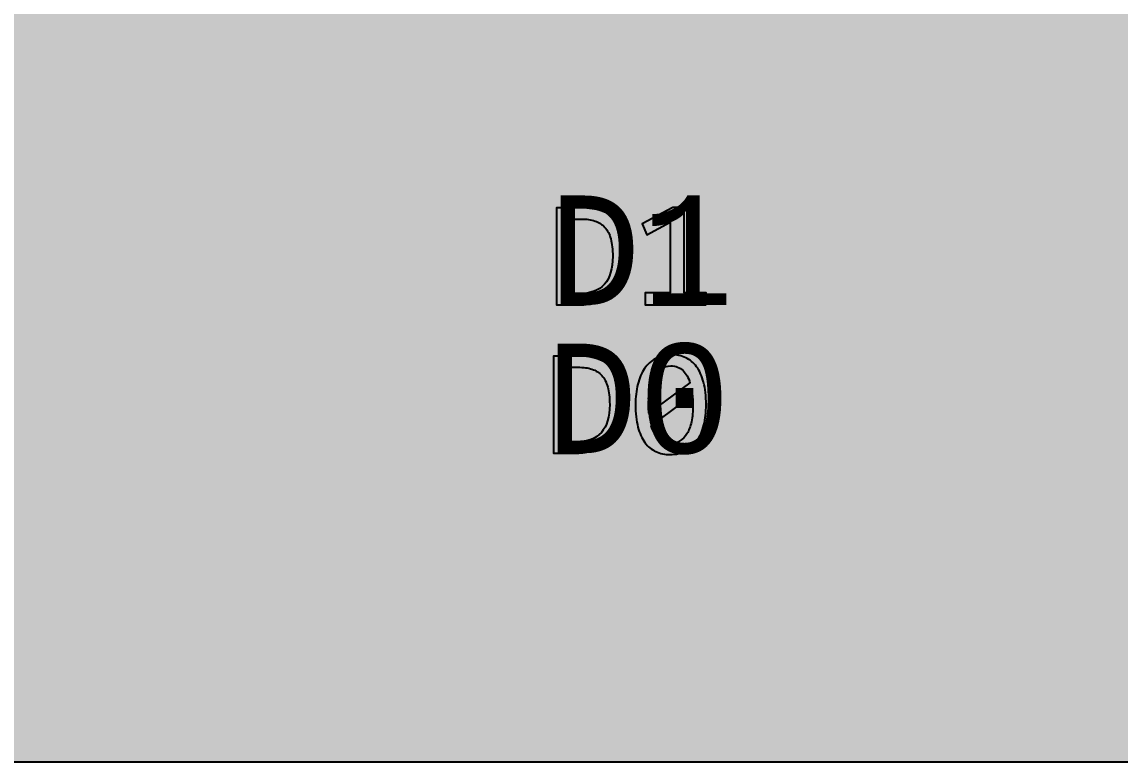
# Model space of a CAD drawing. Extents: x -322 to -166, y -2 to 94.
# Drawn here: x -284.63 to -266.08, y -1.46 to 11.04 of the extents above; entities that cross this region are included whole.
import ezdxf

# ---------------------------------------------------------------- set-up
doc = ezdxf.new("R2010")
doc.units = 0
doc.header["$MEASUREMENT"] = 0
doc.layers.add('MASK', color=7, linetype='CONTINUOUS')
doc.styles.add('0', font='consola.ttf', dxfattribs={"height": 1})

msp = doc.modelspace()

# ---------------------------------------------------------------- hatches: boundary and pattern name
at = {"layer": 'MASK'}
h = msp.add_hatch(color=18, dxfattribs=at)
edge = h.paths.add_edge_path()
edge.add_spline(control_points=[(-279.9318, -1.4633), (-279.9318, -1.4633), (-250.5297, -1.4633), (-250.5297, -1.4633), (-249.7335, -1.4628), (-248.9702, -1.146), (-248.4076, -0.5827), (-247.845, -0.0194), (-247.5292, 0.7405), (-247.5297, 1.5367), (-247.5297, 1.5367), (-247.5297, 90.5367), (-247.5297, 90.5367), (-247.5302, 91.3329), (-247.847, 92.0962), (-248.4103, 92.6588), (-248.9736, 93.2214), (-249.7335, 93.5372), (-250.5297, 93.5367), (-250.5297, 93.5367), (-318.7297, 93.5367), (-318.7297, 93.5367), (-319.5259, 93.5362), (-320.2892, 93.2194), (-320.8518, 92.6561), (-321.4144, 92.0928), (-321.7302, 91.3329), (-321.7297, 90.5367), (-321.7297, 90.5367), (-321.7297, 1.5367), (-321.7297, 1.5367), (-321.7292, 0.7405), (-321.4124, -0.0228), (-320.8491, -0.5854), (-320.2858, -1.148), (-319.5259, -1.4638), (-318.7297, -1.4633), (-318.7297, -1.4633), (-279.9318, -1.4633), (-279.9318, -1.4633)], knot_values=[0, 0, 0, 0, 0.0769231, 0.0769231, 0.0769231, 0.1538462, 0.1538462, 0.1538462, 0.2307692, 0.2307692, 0.2307692, 0.3076923, 0.3076923, 0.3076923, 0.3846154, 0.3846154, 0.3846154, 0.4615385, 0.4615385, 0.4615385, 0.5384615, 0.5384615, 0.5384615, 0.6153846, 0.6153846, 0.6153846, 0.6923077, 0.6923077, 0.6923077, 0.7692308, 0.7692308, 0.7692308, 0.8461538, 0.8461538, 0.8461538, 0.9230769, 0.9230769, 0.9230769, 1, 1, 1, 1], degree=3, periodic=1)
h = msp.add_hatch(color=18, dxfattribs=at)
edge = h.paths.add_edge_path()
edge.add_spline(control_points=[(-274.4162, 7.0936), (-274.4162, 7.0153), (-274.4222, 6.9399), (-274.4342, 6.8679), (-274.4466, 6.796), (-274.4659, 6.7292), (-274.4929, 6.6675), (-274.5194, 6.6054), (-274.5541, 6.5493), (-274.5969, 6.4988), (-274.6398, 6.4483), (-274.692, 6.405), (-274.7537, 6.3691), (-274.8158, 6.3331), (-274.8877, 6.3052), (-274.9695, 6.2855), (-275.0517, 6.2658), (-275.1447, 6.256), (-275.2496, 6.256), (-275.2496, 6.256), (-275.6007, 6.256), (-275.6007, 6.256), (-275.6007, 6.256), (-275.6007, 7.8953), (-275.6007, 7.8953), (-275.6007, 7.8953), (-275.1781, 7.8953), (-275.1781, 7.8953), (-274.922, 7.8953), (-274.731, 7.8293), (-274.6051, 7.6979), (-274.4792, 7.566), (-274.4162, 7.3647), (-274.4162, 7.0936)], knot_values=[0, 0, 0, 0, 0.0909091, 0.0909091, 0.0909091, 0.1818182, 0.1818182, 0.1818182, 0.2727273, 0.2727273, 0.2727273, 0.3636364, 0.3636364, 0.3636364, 0.4545455, 0.4545455, 0.4545455, 0.5454545, 0.5454545, 0.5454545, 0.6363636, 0.6363636, 0.6363636, 0.7272727, 0.7272727, 0.7272727, 0.8181818, 0.8181818, 0.8181818, 0.9090909, 0.9090909, 0.9090909, 1, 1, 1, 1], degree=3, periodic=1)
h = msp.add_hatch(color=18, dxfattribs=at)
edge = h.paths.add_edge_path()
edge.add_spline(control_points=[(-273.0729, 6.256), (-273.0729, 6.256), (-274.1032, 6.256), (-274.1032, 6.256), (-274.1032, 6.256), (-274.1032, 6.459), (-274.1032, 6.459), (-274.1032, 6.459), (-273.6819, 6.459), (-273.6819, 6.459), (-273.6819, 6.459), (-273.6819, 7.6563), (-273.6819, 7.6563), (-273.6819, 7.6563), (-274.0745, 7.4431), (-274.0745, 7.4431), (-274.0745, 7.4431), (-274.1546, 7.6281), (-274.1546, 7.6281), (-274.1546, 7.6281), (-273.633, 7.903), (-273.633, 7.903), (-273.633, 7.903), (-273.4403, 7.903), (-273.4403, 7.903), (-273.4403, 7.903), (-273.4403, 6.459), (-273.4403, 6.459), (-273.4403, 6.459), (-273.0729, 6.459), (-273.0729, 6.459), (-273.0729, 6.459), (-273.0729, 6.256), (-273.0729, 6.256)], knot_values=[0, 0, 0, 0, 0.0909091, 0.0909091, 0.0909091, 0.1818182, 0.1818182, 0.1818182, 0.2727273, 0.2727273, 0.2727273, 0.3636364, 0.3636364, 0.3636364, 0.4545455, 0.4545455, 0.4545455, 0.5454545, 0.5454545, 0.5454545, 0.6363636, 0.6363636, 0.6363636, 0.7272727, 0.7272727, 0.7272727, 0.8181818, 0.8181818, 0.8181818, 0.9090909, 0.9090909, 0.9090909, 1, 1, 1, 1], degree=3, periodic=1)
h = msp.add_hatch(color=18, dxfattribs=at)
edge = h.paths.add_edge_path()
edge.add_spline(control_points=[(-274.65, 7.0778), (-274.65, 7.1938), (-274.6607, 7.2923), (-274.6826, 7.3724), (-274.7044, 7.4529), (-274.7374, 7.5176), (-274.7819, 7.5673), (-274.8265, 7.6165), (-274.8821, 7.6525), (-274.949, 7.6743), (-275.0158, 7.6966), (-275.0946, 7.7077), (-275.1849, 7.7077), (-275.1849, 7.7077), (-275.3772, 7.7077), (-275.3772, 7.7077), (-275.3772, 7.7077), (-275.3772, 6.4487), (-275.3772, 6.4487), (-275.3772, 6.4487), (-275.2102, 6.4487), (-275.2102, 6.4487), (-274.8368, 6.4487), (-274.65, 6.6585), (-274.65, 7.0778)], knot_values=[0, 0, 0, 0, 0.125, 0.125, 0.125, 0.25, 0.25, 0.25, 0.375, 0.375, 0.375, 0.5, 0.5, 0.5, 0.625, 0.625, 0.625, 0.75, 0.75, 0.75, 0.875, 0.875, 0.875, 1, 1, 1, 1], degree=3, periodic=1)
h = msp.add_hatch(color=18, dxfattribs=at)
edge = h.paths.add_edge_path()
edge.add_spline(control_points=[(-274.4674, 4.5908), (-274.4674, 4.5125), (-274.4734, 4.4371), (-274.4854, 4.3651), (-274.4978, 4.2932), (-274.5171, 4.2264), (-274.5441, 4.1647), (-274.5706, 4.1026), (-274.6053, 4.0465), (-274.6481, 3.996), (-274.691, 3.9455), (-274.7432, 3.9022), (-274.8049, 3.8663), (-274.867, 3.8303), (-274.9389, 3.8024), (-275.0207, 3.7827), (-275.1029, 3.763), (-275.1959, 3.7532), (-275.3008, 3.7532), (-275.3008, 3.7532), (-275.6519, 3.7532), (-275.6519, 3.7532), (-275.6519, 3.7532), (-275.6519, 5.3925), (-275.6519, 5.3925), (-275.6519, 5.3925), (-275.2293, 5.3925), (-275.2293, 5.3925), (-274.9732, 5.3925), (-274.7822, 5.3265), (-274.6563, 5.1951), (-274.5304, 5.0632), (-274.4674, 4.8619), (-274.4674, 4.5908)], knot_values=[0, 0, 0, 0, 0.0909091, 0.0909091, 0.0909091, 0.1818182, 0.1818182, 0.1818182, 0.2727273, 0.2727273, 0.2727273, 0.3636364, 0.3636364, 0.3636364, 0.4545455, 0.4545455, 0.4545455, 0.5454545, 0.5454545, 0.5454545, 0.6363636, 0.6363636, 0.6363636, 0.7272727, 0.7272727, 0.7272727, 0.8181818, 0.8181818, 0.8181818, 0.9090909, 0.9090909, 0.9090909, 1, 1, 1, 1], degree=3, periodic=1)
h = msp.add_hatch(color=18, dxfattribs=at)
edge = h.paths.add_edge_path()
edge.add_spline(control_points=[(-273.0727, 4.5724), (-273.0727, 4.4465), (-273.0851, 4.3322), (-273.1104, 4.229), (-273.1357, 4.1258), (-273.1733, 4.0371), (-273.2247, 3.963), (-273.2757, 3.8889), (-273.3391, 3.8316), (-273.4149, 3.7909), (-273.4902, 3.7502), (-273.5793, 3.7301), (-273.6812, 3.7301), (-273.769, 3.7301), (-273.8491, 3.7468), (-273.921, 3.7798), (-273.993, 3.8127), (-274.0547, 3.8637), (-274.1056, 3.9322), (-274.1566, 4.0007), (-274.196, 4.0881), (-274.2234, 4.1943), (-274.2512, 4.3009), (-274.2649, 4.4268), (-274.2649, 4.5724), (-274.2649, 4.6979), (-274.2521, 4.8122), (-274.2268, 4.9163), (-274.2011, 5.0199), (-274.163, 5.1086), (-274.1125, 5.1826), (-274.0619, 5.2567), (-273.9986, 5.3141), (-273.9223, 5.3548), (-273.8461, 5.3955), (-273.7575, 5.4156), (-273.6564, 5.4156), (-273.5686, 5.4156), (-273.4885, 5.3989), (-273.4166, 5.3659), (-273.3446, 5.333), (-273.283, 5.282), (-273.232, 5.213), (-273.1811, 5.1437), (-273.1417, 5.0563), (-273.1143, 4.9501), (-273.0864, 4.8439), (-273.0727, 4.718), (-273.0727, 4.5724)], knot_values=[0, 0, 0, 0, 0.0625, 0.0625, 0.0625, 0.125, 0.125, 0.125, 0.1875, 0.1875, 0.1875, 0.25, 0.25, 0.25, 0.3125, 0.3125, 0.3125, 0.375, 0.375, 0.375, 0.4375, 0.4375, 0.4375, 0.5, 0.5, 0.5, 0.5625, 0.5625, 0.5625, 0.625, 0.625, 0.625, 0.6875, 0.6875, 0.6875, 0.75, 0.75, 0.75, 0.8125, 0.8125, 0.8125, 0.875, 0.875, 0.875, 0.9375, 0.9375, 0.9375, 1, 1, 1, 1], degree=3, periodic=1)
h = msp.add_hatch(color=18, dxfattribs=at)
edge = h.paths.add_edge_path()
edge.add_spline(control_points=[(-274.7012, 4.575), (-274.7012, 4.691), (-274.7119, 4.7895), (-274.7338, 4.8696), (-274.7556, 4.9501), (-274.7886, 5.0148), (-274.8331, 5.0645), (-274.8777, 5.1137), (-274.9333, 5.1497), (-275.0002, 5.1715), (-275.067, 5.1938), (-275.1458, 5.2049), (-275.2361, 5.2049), (-275.2361, 5.2049), (-275.4284, 5.2049), (-275.4284, 5.2049), (-275.4284, 5.2049), (-275.4284, 3.9459), (-275.4284, 3.9459), (-275.4284, 3.9459), (-275.2614, 3.9459), (-275.2614, 3.9459), (-274.888, 3.9459), (-274.7012, 4.1557), (-274.7012, 4.575)], knot_values=[0, 0, 0, 0, 0.125, 0.125, 0.125, 0.25, 0.25, 0.25, 0.375, 0.375, 0.375, 0.5, 0.5, 0.5, 0.625, 0.625, 0.625, 0.75, 0.75, 0.75, 0.875, 0.875, 0.875, 1, 1, 1, 1], degree=3, periodic=1)
h = msp.add_hatch(color=18, dxfattribs=at)
edge = h.paths.add_edge_path()
edge.add_spline(control_points=[(-274.0439, 4.5797), (-274.0439, 4.554), (-274.0439, 4.5279), (-274.0435, 4.5018), (-274.0431, 4.4761), (-274.0414, 4.4508), (-274.0388, 4.4264), (-274.0388, 4.4264), (-273.3451, 4.9403), (-273.3451, 4.9403), (-273.3575, 4.9827), (-273.3738, 5.0216), (-273.393, 5.0567), (-273.4119, 5.0919), (-273.435, 5.1218), (-273.462, 5.1475), (-273.4885, 5.1728), (-273.5189, 5.1925), (-273.5536, 5.2066), (-273.5879, 5.2208), (-273.626, 5.228), (-273.6688, 5.228), (-273.7258, 5.228), (-273.7772, 5.2143), (-273.8238, 5.1865), (-273.8701, 5.1591), (-273.9099, 5.118), (-273.9425, 5.0632), (-273.975, 5.0084), (-273.9998, 4.9407), (-274.0174, 4.8602), (-274.035, 4.7792), (-274.0439, 4.6859), (-274.0439, 4.5797)], knot_values=[0, 0, 0, 0, 0.0909091, 0.0909091, 0.0909091, 0.1818182, 0.1818182, 0.1818182, 0.2727273, 0.2727273, 0.2727273, 0.3636364, 0.3636364, 0.3636364, 0.4545455, 0.4545455, 0.4545455, 0.5454545, 0.5454545, 0.5454545, 0.6363636, 0.6363636, 0.6363636, 0.7272727, 0.7272727, 0.7272727, 0.8181818, 0.8181818, 0.8181818, 0.9090909, 0.9090909, 0.9090909, 1, 1, 1, 1], degree=3, periodic=1)
h = msp.add_hatch(color=18, dxfattribs=at)
edge = h.paths.add_edge_path()
edge.add_spline(control_points=[(-273.2937, 4.5647), (-273.2937, 4.5934), (-273.2945, 4.6217), (-273.2967, 4.6499), (-273.2988, 4.6778), (-273.3014, 4.7052), (-273.3035, 4.7321), (-273.3035, 4.7321), (-273.9977, 4.2157), (-273.9977, 4.2157), (-273.9849, 4.1724), (-273.969, 4.1322), (-273.9497, 4.0954), (-273.9305, 4.0585), (-273.9073, 4.0273), (-273.8804, 4.0007), (-273.853, 3.9746), (-273.8221, 3.954), (-273.7874, 3.9395), (-273.7527, 3.9249), (-273.7129, 3.9176), (-273.6688, 3.9176), (-273.6119, 3.9176), (-273.5605, 3.9313), (-273.5138, 3.9592), (-273.4675, 3.9866), (-273.4277, 4.0277), (-273.3952, 4.0821), (-273.3626, 4.1365), (-273.3378, 4.2037), (-273.3202, 4.2846), (-273.3027, 4.3651), (-273.2937, 4.4585), (-273.2937, 4.5647)], knot_values=[0, 0, 0, 0, 0.0909091, 0.0909091, 0.0909091, 0.1818182, 0.1818182, 0.1818182, 0.2727273, 0.2727273, 0.2727273, 0.3636364, 0.3636364, 0.3636364, 0.4545455, 0.4545455, 0.4545455, 0.5454545, 0.5454545, 0.5454545, 0.6363636, 0.6363636, 0.6363636, 0.7272727, 0.7272727, 0.7272727, 0.8181818, 0.8181818, 0.8181818, 0.9090909, 0.9090909, 0.9090909, 1, 1, 1, 1], degree=3, periodic=1)

# ---------------------------------------------------------------- linework, layer by layer
for points, knots in [([(-279.9318, -1.4633), (-279.9318, -1.4633), (-250.5297, -1.4633), (-250.5297, -1.4633), (-249.7335, -1.4628), (-248.9702, -1.146), (-248.4076, -0.5827), (-247.845, -0.0194), (-247.5292, 0.7405), (-247.5297, 1.5367), (-247.5297, 1.5367), (-247.5297, 90.5367), (-247.5297, 90.5367), (-247.5302, 91.3329), (-247.847, 92.0962), (-248.4103, 92.6588), (-248.9736, 93.2214), (-249.7335, 93.5372), (-250.5297, 93.5367), (-250.5297, 93.5367), (-318.7297, 93.5367), (-318.7297, 93.5367), (-319.5259, 93.5362), (-320.2892, 93.2194), (-320.8518, 92.6561), (-321.4144, 92.0928), (-321.7302, 91.3329), (-321.7297, 90.5367), (-321.7297, 90.5367), (-321.7297, 1.5367), (-321.7297, 1.5367), (-321.7292, 0.7405), (-321.4124, -0.0228), (-320.8491, -0.5854), (-320.2858, -1.148), (-319.5259, -1.4638), (-318.7297, -1.4633), (-318.7297, -1.4633), (-279.9318, -1.4633), (-279.9318, -1.4633)], [0, 0, 0, 0, 0.0769231, 0.0769231, 0.0769231, 0.1538462, 0.1538462, 0.1538462, 0.2307692, 0.2307692, 0.2307692, 0.3076923, 0.3076923, 0.3076923, 0.3846154, 0.3846154, 0.3846154, 0.4615385, 0.4615385, 0.4615385, 0.5384615, 0.5384615, 0.5384615, 0.6153846, 0.6153846, 0.6153846, 0.6923077, 0.6923077, 0.6923077, 0.7692308, 0.7692308, 0.7692308, 0.8461538, 0.8461538, 0.8461538, 0.9230769, 0.9230769, 0.9230769, 1, 1, 1, 1]), ([(-274.4162, 7.0936), (-274.4162, 7.0153), (-274.4222, 6.9399), (-274.4342, 6.8679), (-274.4466, 6.796), (-274.4659, 6.7292), (-274.4929, 6.6675), (-274.5194, 6.6054), (-274.5541, 6.5493), (-274.5969, 6.4988), (-274.6398, 6.4483), (-274.692, 6.405), (-274.7537, 6.3691), (-274.8158, 6.3331), (-274.8877, 6.3052), (-274.9695, 6.2855), (-275.0517, 6.2658), (-275.1447, 6.256), (-275.2496, 6.256), (-275.2496, 6.256), (-275.6007, 6.256), (-275.6007, 6.256), (-275.6007, 6.256), (-275.6007, 7.8953), (-275.6007, 7.8953), (-275.6007, 7.8953), (-275.1781, 7.8953), (-275.1781, 7.8953), (-274.922, 7.8953), (-274.731, 7.8293), (-274.6051, 7.6979), (-274.4792, 7.566), (-274.4162, 7.3647), (-274.4162, 7.0936)], [0, 0, 0, 0, 0.0909091, 0.0909091, 0.0909091, 0.1818182, 0.1818182, 0.1818182, 0.2727273, 0.2727273, 0.2727273, 0.3636364, 0.3636364, 0.3636364, 0.4545455, 0.4545455, 0.4545455, 0.5454545, 0.5454545, 0.5454545, 0.6363636, 0.6363636, 0.6363636, 0.7272727, 0.7272727, 0.7272727, 0.8181818, 0.8181818, 0.8181818, 0.9090909, 0.9090909, 0.9090909, 1, 1, 1, 1]), ([(-273.0729, 6.256), (-273.0729, 6.256), (-274.1032, 6.256), (-274.1032, 6.256), (-274.1032, 6.256), (-274.1032, 6.459), (-274.1032, 6.459), (-274.1032, 6.459), (-273.6819, 6.459), (-273.6819, 6.459), (-273.6819, 6.459), (-273.6819, 7.6563), (-273.6819, 7.6563), (-273.6819, 7.6563), (-274.0745, 7.4431), (-274.0745, 7.4431), (-274.0745, 7.4431), (-274.1546, 7.6281), (-274.1546, 7.6281), (-274.1546, 7.6281), (-273.633, 7.903), (-273.633, 7.903), (-273.633, 7.903), (-273.4403, 7.903), (-273.4403, 7.903), (-273.4403, 7.903), (-273.4403, 6.459), (-273.4403, 6.459), (-273.4403, 6.459), (-273.0729, 6.459), (-273.0729, 6.459), (-273.0729, 6.459), (-273.0729, 6.256), (-273.0729, 6.256)], [0, 0, 0, 0, 0.0909091, 0.0909091, 0.0909091, 0.1818182, 0.1818182, 0.1818182, 0.2727273, 0.2727273, 0.2727273, 0.3636364, 0.3636364, 0.3636364, 0.4545455, 0.4545455, 0.4545455, 0.5454545, 0.5454545, 0.5454545, 0.6363636, 0.6363636, 0.6363636, 0.7272727, 0.7272727, 0.7272727, 0.8181818, 0.8181818, 0.8181818, 0.9090909, 0.9090909, 0.9090909, 1, 1, 1, 1]), ([(-274.65, 7.0778), (-274.65, 7.1938), (-274.6607, 7.2923), (-274.6826, 7.3724), (-274.7044, 7.4529), (-274.7374, 7.5176), (-274.7819, 7.5673), (-274.8265, 7.6165), (-274.8821, 7.6525), (-274.949, 7.6743), (-275.0158, 7.6966), (-275.0946, 7.7077), (-275.1849, 7.7077), (-275.1849, 7.7077), (-275.3772, 7.7077), (-275.3772, 7.7077), (-275.3772, 7.7077), (-275.3772, 6.4487), (-275.3772, 6.4487), (-275.3772, 6.4487), (-275.2102, 6.4487), (-275.2102, 6.4487), (-274.8368, 6.4487), (-274.65, 6.6585), (-274.65, 7.0778)], [0, 0, 0, 0, 0.125, 0.125, 0.125, 0.25, 0.25, 0.25, 0.375, 0.375, 0.375, 0.5, 0.5, 0.5, 0.625, 0.625, 0.625, 0.75, 0.75, 0.75, 0.875, 0.875, 0.875, 1, 1, 1, 1]), ([(-274.4674, 4.5908), (-274.4674, 4.5125), (-274.4734, 4.4371), (-274.4854, 4.3651), (-274.4978, 4.2932), (-274.5171, 4.2264), (-274.5441, 4.1647), (-274.5706, 4.1026), (-274.6053, 4.0465), (-274.6481, 3.996), (-274.691, 3.9455), (-274.7432, 3.9022), (-274.8049, 3.8663), (-274.867, 3.8303), (-274.9389, 3.8024), (-275.0207, 3.7827), (-275.1029, 3.763), (-275.1959, 3.7532), (-275.3008, 3.7532), (-275.3008, 3.7532), (-275.6519, 3.7532), (-275.6519, 3.7532), (-275.6519, 3.7532), (-275.6519, 5.3925), (-275.6519, 5.3925), (-275.6519, 5.3925), (-275.2293, 5.3925), (-275.2293, 5.3925), (-274.9732, 5.3925), (-274.7822, 5.3265), (-274.6563, 5.1951), (-274.5304, 5.0632), (-274.4674, 4.8619), (-274.4674, 4.5908)], [0, 0, 0, 0, 0.0909091, 0.0909091, 0.0909091, 0.1818182, 0.1818182, 0.1818182, 0.2727273, 0.2727273, 0.2727273, 0.3636364, 0.3636364, 0.3636364, 0.4545455, 0.4545455, 0.4545455, 0.5454545, 0.5454545, 0.5454545, 0.6363636, 0.6363636, 0.6363636, 0.7272727, 0.7272727, 0.7272727, 0.8181818, 0.8181818, 0.8181818, 0.9090909, 0.9090909, 0.9090909, 1, 1, 1, 1]), ([(-273.0727, 4.5724), (-273.0727, 4.4465), (-273.0851, 4.3322), (-273.1104, 4.229), (-273.1357, 4.1258), (-273.1733, 4.0371), (-273.2247, 3.963), (-273.2757, 3.8889), (-273.3391, 3.8316), (-273.4149, 3.7909), (-273.4902, 3.7502), (-273.5793, 3.7301), (-273.6812, 3.7301), (-273.769, 3.7301), (-273.8491, 3.7468), (-273.921, 3.7798), (-273.993, 3.8127), (-274.0547, 3.8637), (-274.1056, 3.9322), (-274.1566, 4.0007), (-274.196, 4.0881), (-274.2234, 4.1943), (-274.2512, 4.3009), (-274.2649, 4.4268), (-274.2649, 4.5724), (-274.2649, 4.6979), (-274.2521, 4.8122), (-274.2268, 4.9163), (-274.2011, 5.0199), (-274.163, 5.1086), (-274.1125, 5.1826), (-274.0619, 5.2567), (-273.9986, 5.3141), (-273.9223, 5.3548), (-273.8461, 5.3955), (-273.7575, 5.4156), (-273.6564, 5.4156), (-273.5686, 5.4156), (-273.4885, 5.3989), (-273.4166, 5.3659), (-273.3446, 5.333), (-273.283, 5.282), (-273.232, 5.213), (-273.1811, 5.1437), (-273.1417, 5.0563), (-273.1143, 4.9501), (-273.0864, 4.8439), (-273.0727, 4.718), (-273.0727, 4.5724)], [0, 0, 0, 0, 0.0625, 0.0625, 0.0625, 0.125, 0.125, 0.125, 0.1875, 0.1875, 0.1875, 0.25, 0.25, 0.25, 0.3125, 0.3125, 0.3125, 0.375, 0.375, 0.375, 0.4375, 0.4375, 0.4375, 0.5, 0.5, 0.5, 0.5625, 0.5625, 0.5625, 0.625, 0.625, 0.625, 0.6875, 0.6875, 0.6875, 0.75, 0.75, 0.75, 0.8125, 0.8125, 0.8125, 0.875, 0.875, 0.875, 0.9375, 0.9375, 0.9375, 1, 1, 1, 1]), ([(-274.7012, 4.575), (-274.7012, 4.691), (-274.7119, 4.7895), (-274.7338, 4.8696), (-274.7556, 4.9501), (-274.7886, 5.0148), (-274.8331, 5.0645), (-274.8777, 5.1137), (-274.9333, 5.1497), (-275.0002, 5.1715), (-275.067, 5.1938), (-275.1458, 5.2049), (-275.2361, 5.2049), (-275.2361, 5.2049), (-275.4284, 5.2049), (-275.4284, 5.2049), (-275.4284, 5.2049), (-275.4284, 3.9459), (-275.4284, 3.9459), (-275.4284, 3.9459), (-275.2614, 3.9459), (-275.2614, 3.9459), (-274.888, 3.9459), (-274.7012, 4.1557), (-274.7012, 4.575)], [0, 0, 0, 0, 0.125, 0.125, 0.125, 0.25, 0.25, 0.25, 0.375, 0.375, 0.375, 0.5, 0.5, 0.5, 0.625, 0.625, 0.625, 0.75, 0.75, 0.75, 0.875, 0.875, 0.875, 1, 1, 1, 1]), ([(-274.0439, 4.5797), (-274.0439, 4.554), (-274.0439, 4.5279), (-274.0435, 4.5018), (-274.0431, 4.4761), (-274.0414, 4.4508), (-274.0388, 4.4264), (-274.0388, 4.4264), (-273.3451, 4.9403), (-273.3451, 4.9403), (-273.3575, 4.9827), (-273.3738, 5.0216), (-273.393, 5.0567), (-273.4119, 5.0919), (-273.435, 5.1218), (-273.462, 5.1475), (-273.4885, 5.1728), (-273.5189, 5.1925), (-273.5536, 5.2066), (-273.5879, 5.2208), (-273.626, 5.228), (-273.6688, 5.228), (-273.7258, 5.228), (-273.7772, 5.2143), (-273.8238, 5.1865), (-273.8701, 5.1591), (-273.9099, 5.118), (-273.9425, 5.0632), (-273.975, 5.0084), (-273.9998, 4.9407), (-274.0174, 4.8602), (-274.035, 4.7792), (-274.0439, 4.6859), (-274.0439, 4.5797)], [0, 0, 0, 0, 0.0909091, 0.0909091, 0.0909091, 0.1818182, 0.1818182, 0.1818182, 0.2727273, 0.2727273, 0.2727273, 0.3636364, 0.3636364, 0.3636364, 0.4545455, 0.4545455, 0.4545455, 0.5454545, 0.5454545, 0.5454545, 0.6363636, 0.6363636, 0.6363636, 0.7272727, 0.7272727, 0.7272727, 0.8181818, 0.8181818, 0.8181818, 0.9090909, 0.9090909, 0.9090909, 1, 1, 1, 1]), ([(-273.2937, 4.5647), (-273.2937, 4.5934), (-273.2945, 4.6217), (-273.2967, 4.6499), (-273.2988, 4.6778), (-273.3014, 4.7052), (-273.3035, 4.7321), (-273.3035, 4.7321), (-273.9977, 4.2157), (-273.9977, 4.2157), (-273.9849, 4.1724), (-273.969, 4.1322), (-273.9497, 4.0954), (-273.9305, 4.0585), (-273.9073, 4.0273), (-273.8804, 4.0007), (-273.853, 3.9746), (-273.8221, 3.954), (-273.7874, 3.9395), (-273.7527, 3.9249), (-273.7129, 3.9176), (-273.6688, 3.9176), (-273.6119, 3.9176), (-273.5605, 3.9313), (-273.5138, 3.9592), (-273.4675, 3.9866), (-273.4277, 4.0277), (-273.3952, 4.0821), (-273.3626, 4.1365), (-273.3378, 4.2037), (-273.3202, 4.2846), (-273.3027, 4.3651), (-273.2937, 4.4585), (-273.2937, 4.5647)], [0, 0, 0, 0, 0.0909091, 0.0909091, 0.0909091, 0.1818182, 0.1818182, 0.1818182, 0.2727273, 0.2727273, 0.2727273, 0.3636364, 0.3636364, 0.3636364, 0.4545455, 0.4545455, 0.4545455, 0.5454545, 0.5454545, 0.5454545, 0.6363636, 0.6363636, 0.6363636, 0.7272727, 0.7272727, 0.7272727, 0.8181818, 0.8181818, 0.8181818, 0.9090909, 0.9090909, 0.9090909, 1, 1, 1, 1])]:
    msp.add_open_spline(points, degree=3, knots=knots, dxfattribs=at)

# ---------------------------------------------------------------- texts
at = {"layer": 'MASK', "color": 7, "style": '0'}
for s, p in [('D1', (-275.7369, 6.256)), ('D0', (-275.7881, 3.7532))]:
    msp.add_text(s, height=1.84997, dxfattribs=at).set_placement(p)

doc.saveas('drawing.dxf')
